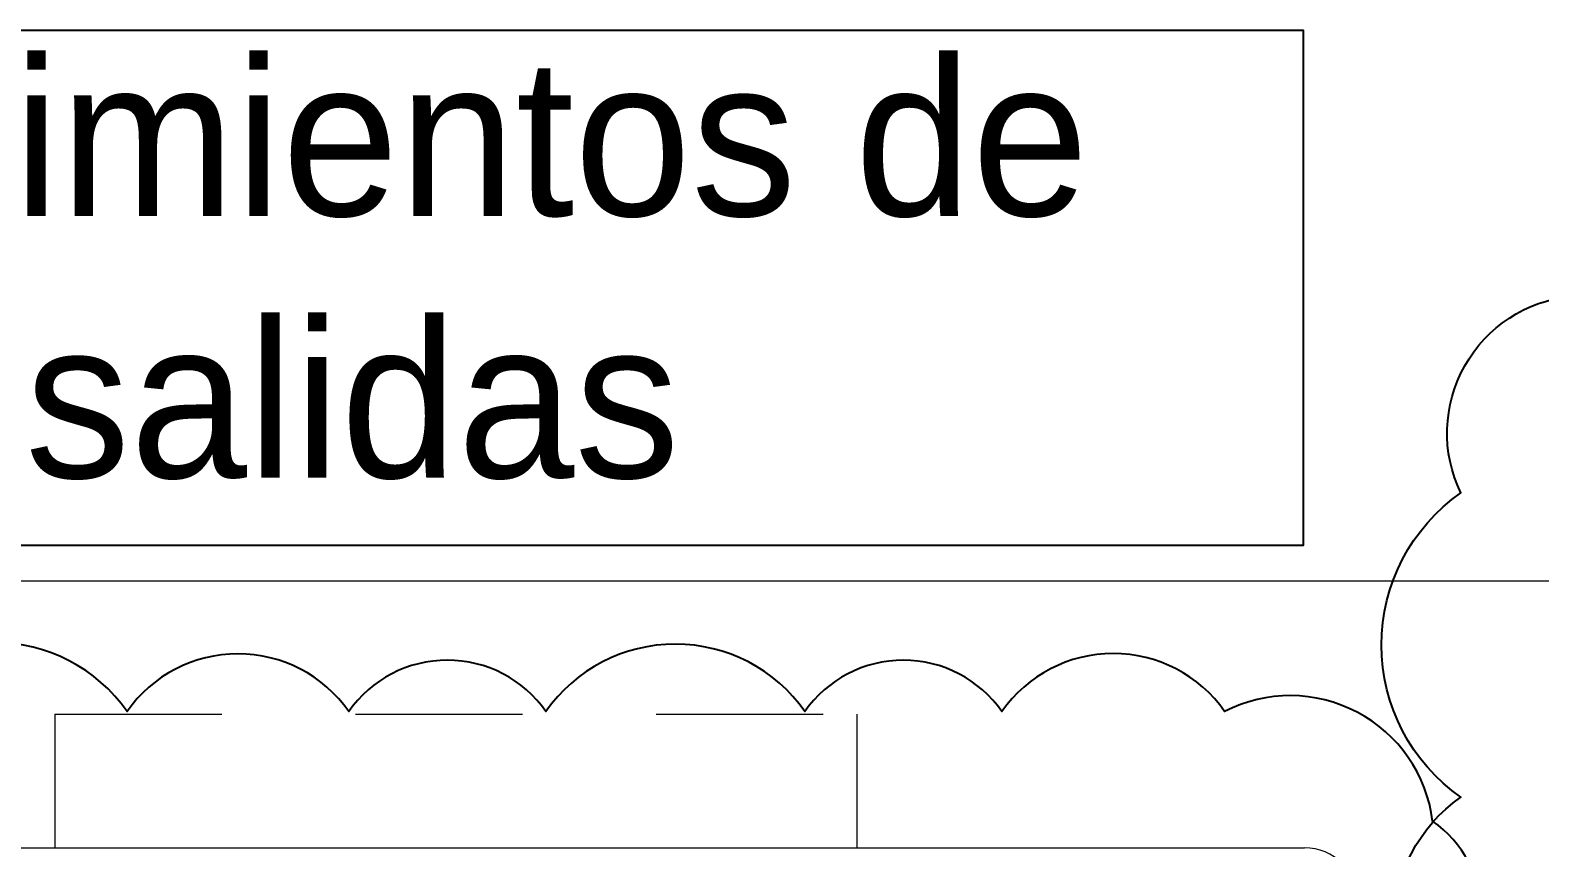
# Model space of a CAD drawing. Header units: metres. Extents: x -232 to 581, y 30 to 789.
# Drawn here: x 230.469 to 231.599, y 663.346 to 663.959 of the extents above; entities that cross this region are included whole.
import ezdxf

# ---------------------------------------------------------------- set-up
doc = ezdxf.new("R2010")
doc.units = ezdxf.units.M
doc.linetypes.add('HIDDEN2', pattern=[0.1875, 0.125, -0.0625])
doc.layers.add('A-WALL', color=250, linetype='Continuous', lineweight=20)
doc.layers.add('baños', color=140, linetype='Continuous', lineweight=0)
doc.layers.add('MOBILIARIOS', color=252, linetype='Continuous')
doc.styles.get("Standard").update_dxf_attribs({"font": 'arial.ttf'})

# ---------------------------------------------------------------- blocks, each defined once
blk = doc.blocks.new('21.11.2025 LN09 2DO NIVEL')
at = {"layer": 'A-WALL', "color": 18, "true_color": 0x000000}
for p, q in [((266.8685, 146.2015), (270.3635, 146.2015)), ((267.2185, 146.0015), (270.0885, 146.0015))]:
    blk.add_line(p, q, dxfattribs=at)
at = {"layer": 'A-WALL', "color": 18, "linetype": 'HIDDEN2', "true_color": 0x000000}
for p, q in [((269.1535, 146.1015), (269.7535, 146.1015)), ((269.1535, 146.1015), (269.1535, 146.0015)), ((269.7535, 146.1015), (269.7535, 146.0015))]:
    blk.add_line(p, q, dxfattribs=at)
at = {"layer": 'A-WALL', "color": 18, "true_color": 0x000000}
blk.add_arc((270.0885, 145.9615), 0.04, 0, 90, dxfattribs=at)
at = {"layer": 'baños', "color": 18, "linetype": 'Continuous', "true_color": 0x000000, "flags": 8}
for tag, p in [('TRADENAME', (265.5139, 159.7825, 0)), ('MODELNUMBER', (265.5139, 159.7825, 0)), ('PRODUCT', (265.5139, 159.7825, 0)), ('MATERIAL', (265.5139, 159.7824, 0)), ('MODELNUMBER', (266.6886, 159.7825, 0)), ('PRODUCT', (266.6886, 159.7825, 0)), ('TRADENAME', (266.6886, 159.7825, 0)), ('MATERIAL', (266.6886, 159.7824, 0))]:
    blk.add_attdef(tag, p, '', height=0.0000254, rotation=180.0001, dxfattribs=at)
blk = doc.blocks.new('20.03.2026 LN 09 SEGUNDO NIVEL ARQ')
at = {"layer": 'A-WALL', "color": 5}
for p, q in [((85.1359, -56.4986), (88.6309, -56.4986)), ((85.4859, -56.6986), (88.3559, -56.6986))]:
    blk.add_line(p, q, dxfattribs=at)
at = {"layer": 'A-WALL', "color": 5, "linetype": 'HIDDEN2'}
for p, q in [((87.4209, -56.5986), (88.0209, -56.5986)), ((87.4209, -56.5986), (87.4209, -56.6986)), ((88.0209, -56.5986), (88.0209, -56.6986))]:
    blk.add_line(p, q, dxfattribs=at)
at = {"layer": 'A-WALL', "color": 5}
blk.add_arc((88.3559, -56.7386), 0.04, 0, 90, dxfattribs=at)
at = {"layer": 'MOBILIARIOS', "color": 5}
blk.add_lwpolyline([(87.0894, -56.0863), (88.355, -56.0863), (88.355, -56.4722), (87.0894, -56.4722)], close=True, dxfattribs=at)
at = {"layer": 'baños', "color": 5, "linetype": 'Continuous', "flags": 8}
for tag, p in [('MODELNUMBER', (83.7813, -42.9175, 0)), ('MATERIAL', (83.7813, -42.9176, 0)), ('PRODUCT', (83.7813, -42.9176, 0)), ('TRADENAME', (83.7813, -42.9176, 0)), ('MODELNUMBER', (84.956, -42.9175, 0)), ('TRADENAME', (84.956, -42.9176, 0)), ('MATERIAL', (84.956, -42.9176, 0)), ('PRODUCT', (84.956, -42.9176, 0))]:
    blk.add_attdef(tag, p, '', height=0.0000254, rotation=180.0001, dxfattribs=at)
at = {"layer": 'baños', "color": 5, "linetype": 'Continuous'}
for tag, p, rotation in [('TRADENAME', (85.8912, -56.9933), 180.0001), ('MODELNUMBER', (85.8912, -56.9934), 180.0001), ('MATERIAL', (85.8914, -56.9932), 180.0001), ('PRODUCT', (85.8914, -56.9933), 180.0001), ('MODELNUMBER', (86.6008, -56.9934), 179.9999), ('MATERIAL', (86.6008, -56.9932), 179.9999), ('PRODUCT', (86.6008, -56.9933), 179.9999), ('TRADENAME', (86.6008, -56.9933), 179.9999)]:
    blk.add_attdef(tag, p, '', height=0.0000254, rotation=rotation, dxfattribs=at)

msp = doc.modelspace()

# ---------------------------------------------------------------- linework, layer by layer
at = {"color": 6}
for points in [[(231.7491, 663.1912, -0.520567), (231.5397, 663.1912, -0.520567), (231.5397, 663.3844, -0.520567), (231.5397, 663.6123, -0.520567), (231.6222, 663.7595, -0.520567)], [(231.5186, 662.0285, 0.520567), (231.5186, 662.2194, 0.520567), (231.5186, 662.3779, 0.520567), (231.5186, 662.624, 0.520567), (231.5186, 662.8139, 0.520567), (231.5186, 663.0208, 0.520567), (231.5186, 663.2267, 0.520567), (231.5186, 663.3665, 0.520567), (231.363, 663.4486, 0.520567), (231.1963, 663.4486, 0.520567), (231.0489, 663.4486, 0.520567), (230.8551, 663.4486, 0.520567), (230.7076, 663.4486, 0.520567), (230.5417, 663.4486, 0.520567), (230.343, 663.4486, 0.520567), (230.1532, 663.4486, 0.520567), (229.9979, 663.4486, 0.520567), (229.8452, 663.4486, 0.520567), (229.6318, 663.4486, 0.520567)]]:
    msp.add_lwpolyline(points, format="xyb", dxfattribs=at)

# ---------------------------------------------------------------- block references
at = {"color": 1}
for name, p in [('20.03.2026 LN 09 SEGUNDO NIVEL ARQ', (143.0668, 720.0451)), ('21.11.2025 LN09 2DO NIVEL', (-38.6658, 517.345))]:
    msp.add_blockref(name, p, dxfattribs=at)

# ---------------------------------------------------------------- texts
at = {"color": 6, "insert": (230.1074, 663.9374), "char_height": 0.117677, "attachment_point": 1}
msp.add_mtext_dynamic_manual_height_columns('\\pxqc;{\\fCentury Gothic|b0|i0|c0|p34;movimientos de salidas }', width=1.205698, gutter_width=0.0869, heights=[0.7944], dxfattribs=at)

doc.saveas('drawing.dxf')
